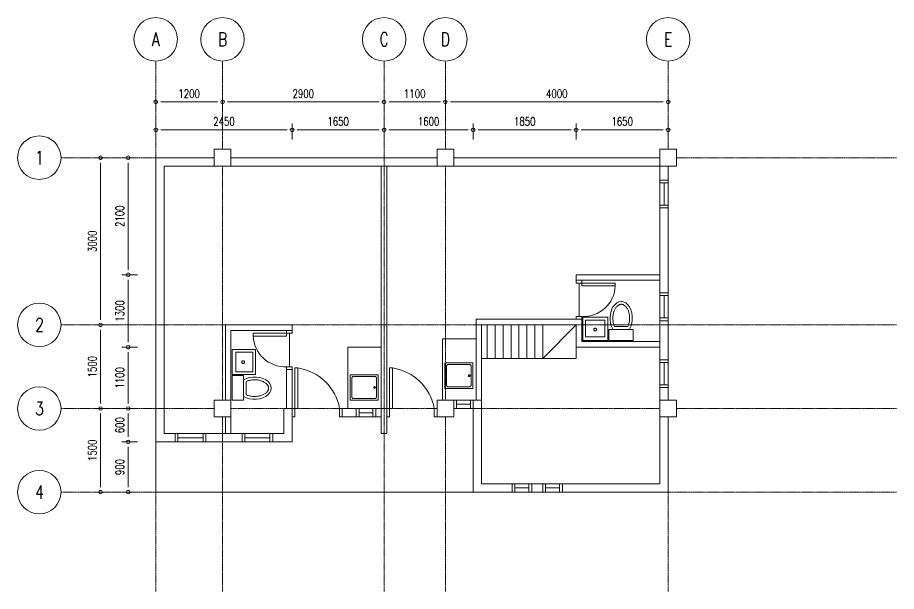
# Model space of a CAD drawing. Header units: millimetres. Extents: x 1634676 to 2610633, y -385676 to -37463.
# Drawn here: x 2037523 to 2053300, y -100086 to -89790 of the extents above; entities that cross this region are included whole.
import ezdxf
from ezdxf.enums import TextEntityAlignment as Align

# ---------------------------------------------------------------- set-up
doc = ezdxf.new("R2010")
doc.units = ezdxf.units.MM
doc.header["$MEASUREMENT"] = 0
doc.linetypes.add('PHANTOM', pattern=[2.5, 1.25, -0.25, 0.25, -0.25, 0.25, -0.25])
doc.layers.get('0').update_dxf_attribs({"lineweight": 15})
doc.layers.get('Defpoints').update_dxf_attribs({"color": 250})
for name, color, linetype, lineweight in [('.1', 1, 'Continuous', 9), ('.15', 7, 'Continuous', 15), ('.2', 2, 'Continuous', 20), ('ST-ANNOT_A', 74, 'Continuous', 20), ('ST-DIM_E', 250, 'Continuous', 13), ('ST-GRID_E', 250, 'PHANTOM', 15), ('ST-HATCH_E', 250, 'Continuous', 9)]:
    doc.layers.add(name, color=color, linetype=linetype, lineweight=lineweight)
doc.styles.add('ST_TEXT', font='romans.shx', dxfattribs={"width": 0.75})
doc.dimstyles.new('ST_D75', dxfattribs={"dimscale": 75, "dimtxt": 2, "dimasz": 1.2, "dimexe": 1.5, "dimexo": 1, "dimgap": 1, "dimtad": 1, "dimdec": 0, "dimzin": 1, "dimdsep": 46, "dimtxsty": 'ST_TEXT', "dimblk": 'OpenIndicator', "dimcen": 1, "dimclrd": 256, "dimclre": 256, "dimclrt": 7, "dimadec": 0, "dimazin": 0, "dimtfac": 1, "dimtdec": 0, "dimtix": 1, "dimtmove": 2, "dimatfit": 3, "dimldrblk": 'OPEN90', "dimfxl": 0.075, "dimlwd": -1, "dimlwe": -1, "dimarcsym": 0})

# ---------------------------------------------------------------- blocks, each defined once
blk = doc.blocks.new('OpenIndicator')
at = {"layer": 'ST-DIM_E'}
h = blk.add_hatch(color=255, dxfattribs=at)
h.paths.add_polyline_path([(0.35, 0), (0.36, 0, 0.414214), (0, 0.36), (0, 0.35, -0.414214)])
h.paths.add_polyline_path([(0, 0.35), (0, 0.36, 0.414214), (-0.36, 0), (-0.35, 0, -0.414214)])
h.paths.add_polyline_path([(0, -0.35), (0, -0.36, 0.414214), (0.36, 0), (0.35, 0, -0.414214)])
h.paths.add_polyline_path([(-0.35, 0), (-0.36, 0, 0.414214), (0, -0.36), (0, -0.35, -0.414214)])
at = {"layer": 'ST-DIM_E', "color": 255}
blk.add_line((0, 0.63), (0, -0.63), dxfattribs=at)
at = {"layer": 'ST-DIM_E', "color": 255, "const_width": 0.01}
blk.add_lwpolyline([(-0.63, 0), (0.63, 0)], dxfattribs=at)
at = {"layer": 'ST-DIM_E', "color": 255}
for radius in [0.365, 0.35]:
    blk.add_circle((0, 0), radius, dxfattribs=at)
blk = doc.blocks.new('*D1646')
at = {"layer": 'Defpoints', "color": 0, "linetype": 'Continuous', "ltscale": 3, "transparency": 16777216}
for p in [(2041565, -87131), (2040365, -87381), (2041565, -87381)]:
    blk.add_point(p, dxfattribs=at)
at = {"layer": 'ST-DIM_E', "ltscale": 3, "transparency": 16777216}
for p, q in [((2040365, -87306), (2040365, -87018)), ((2041565, -87306), (2041565, -87018)), ((2040455, -87131), (2041475, -87131))]:
    blk.add_line(p, q, dxfattribs=at)
at = {"layer": 'ST-DIM_E', "linetype": 'Continuous', "ltscale": 3, "transparency": 16777216, "xscale": 90, "yscale": 90, "zscale": 90, "rotation": 180}
blk.add_blockref('OpenIndicator', (2040365, -87131), dxfattribs=at)
at = {"layer": 'ST-DIM_E', "linetype": 'Continuous', "ltscale": 3, "transparency": 16777216, "xscale": 90, "yscale": 90, "zscale": 90}
blk.add_blockref('OpenIndicator', (2041565, -87131), dxfattribs=at)
at = {"layer": 'ST-DIM_E', "color": 7, "linetype": 'Continuous', "ltscale": 3, "transparency": 16777216, "insert": (2040965, -86981), "char_height": 150, "attachment_point": 5, "style": 'ST_TEXT'}
blk.add_mtext('1200', dxfattribs=at)
blk = doc.blocks.new('_Open90')
at = {"color": 0, "linetype": 'ByBlock', "lineweight": -2}
for p, q in [((0, 0), (-1, 0)), ((-0.5, 0.5), (0, 0)), ((0, 0), (-0.5, -0.5))]:
    blk.add_line(p, q, dxfattribs=at)
blk = doc.blocks.new('*D1647')
at = {"layer": 'Defpoints', "color": 0, "linetype": 'Continuous', "ltscale": 3, "transparency": 16777216}
for p in [(2044465, -87131), (2041565, -87381), (2044465, -87381)]:
    blk.add_point(p, dxfattribs=at)
at = {"layer": 'ST-DIM_E', "ltscale": 3, "transparency": 16777216}
for p, q in [((2041565, -87306), (2041565, -87018)), ((2044465, -87306), (2044465, -87018)), ((2041655, -87131), (2044375, -87131))]:
    blk.add_line(p, q, dxfattribs=at)
at = {"layer": 'ST-DIM_E', "linetype": 'Continuous', "ltscale": 3, "transparency": 16777216, "xscale": 90, "yscale": 90, "zscale": 90, "rotation": 180}
blk.add_blockref('OpenIndicator', (2041565, -87131), dxfattribs=at)
at = {"layer": 'ST-DIM_E', "linetype": 'Continuous', "ltscale": 3, "transparency": 16777216, "xscale": 90, "yscale": 90, "zscale": 90}
blk.add_blockref('OpenIndicator', (2044465, -87131), dxfattribs=at)
at = {"layer": 'ST-DIM_E', "color": 7, "linetype": 'Continuous', "ltscale": 3, "transparency": 16777216, "insert": (2043015, -86981), "char_height": 150, "attachment_point": 5, "style": 'ST_TEXT'}
blk.add_mtext('2900', dxfattribs=at)
blk = doc.blocks.new('*D1648')
at = {"layer": 'Defpoints', "color": 0, "linetype": 'Continuous', "ltscale": 3, "transparency": 16777216}
for p in [(2044465, -87631), (2042815, -87881), (2044465, -87881)]:
    blk.add_point(p, dxfattribs=at)
at = {"layer": 'ST-DIM_E', "ltscale": 3, "transparency": 16777216}
for p, q in [((2042815, -87806), (2042815, -87518)), ((2044465, -87806), (2044465, -87518)), ((2042905, -87631), (2044375, -87631))]:
    blk.add_line(p, q, dxfattribs=at)
at = {"layer": 'ST-DIM_E', "linetype": 'Continuous', "ltscale": 3, "transparency": 16777216, "xscale": 90, "yscale": 90, "zscale": 90, "rotation": 180}
blk.add_blockref('OpenIndicator', (2042815, -87631), dxfattribs=at)
at = {"layer": 'ST-DIM_E', "linetype": 'Continuous', "ltscale": 3, "transparency": 16777216, "xscale": 90, "yscale": 90, "zscale": 90}
blk.add_blockref('OpenIndicator', (2044465, -87631), dxfattribs=at)
at = {"layer": 'ST-DIM_E', "color": 7, "linetype": 'Continuous', "ltscale": 3, "transparency": 16777216, "insert": (2043640, -87481), "char_height": 150, "attachment_point": 5, "style": 'ST_TEXT'}
blk.add_mtext('1650', dxfattribs=at)
blk = doc.blocks.new('*D1649')
at = {"layer": 'Defpoints', "color": 0, "linetype": 'Continuous', "ltscale": 3, "transparency": 16777216}
for p in [(2045565, -87131), (2044465, -87381), (2045565, -87381)]:
    blk.add_point(p, dxfattribs=at)
at = {"layer": 'ST-DIM_E', "ltscale": 3, "transparency": 16777216}
for p, q in [((2044465, -87306), (2044465, -87018)), ((2045565, -87306), (2045565, -87018)), ((2044555, -87131), (2045475, -87131))]:
    blk.add_line(p, q, dxfattribs=at)
at = {"layer": 'ST-DIM_E', "linetype": 'Continuous', "ltscale": 3, "transparency": 16777216, "xscale": 90, "yscale": 90, "zscale": 90, "rotation": 180}
blk.add_blockref('OpenIndicator', (2044465, -87131), dxfattribs=at)
at = {"layer": 'ST-DIM_E', "linetype": 'Continuous', "ltscale": 3, "transparency": 16777216, "xscale": 90, "yscale": 90, "zscale": 90}
blk.add_blockref('OpenIndicator', (2045565, -87131), dxfattribs=at)
at = {"layer": 'ST-DIM_E', "color": 7, "linetype": 'Continuous', "ltscale": 3, "transparency": 16777216, "insert": (2045015, -86981), "char_height": 150, "attachment_point": 5, "style": 'ST_TEXT'}
blk.add_mtext('1100', dxfattribs=at)
blk = doc.blocks.new('*D1650')
at = {"layer": 'Defpoints', "color": 0, "linetype": 'Continuous', "ltscale": 3, "transparency": 16777216}
for p in [(2049565, -87131), (2045565, -87381), (2049565, -87381)]:
    blk.add_point(p, dxfattribs=at)
at = {"layer": 'ST-DIM_E', "ltscale": 3, "transparency": 16777216}
for p, q in [((2045565, -87306), (2045565, -87018)), ((2049565, -87306), (2049565, -87018)), ((2045655, -87131), (2049475, -87131))]:
    blk.add_line(p, q, dxfattribs=at)
at = {"layer": 'ST-DIM_E', "linetype": 'Continuous', "ltscale": 3, "transparency": 16777216, "xscale": 90, "yscale": 90, "zscale": 90, "rotation": 180}
blk.add_blockref('OpenIndicator', (2045565, -87131), dxfattribs=at)
at = {"layer": 'ST-DIM_E', "linetype": 'Continuous', "ltscale": 3, "transparency": 16777216, "xscale": 90, "yscale": 90, "zscale": 90}
blk.add_blockref('OpenIndicator', (2049565, -87131), dxfattribs=at)
at = {"layer": 'ST-DIM_E', "color": 7, "linetype": 'Continuous', "ltscale": 3, "transparency": 16777216, "insert": (2047565, -86981), "char_height": 150, "attachment_point": 5, "style": 'ST_TEXT'}
blk.add_mtext('4000', dxfattribs=at)
blk = doc.blocks.new('*D1651')
at = {"layer": 'Defpoints', "color": 0, "linetype": 'Continuous', "ltscale": 3, "transparency": 16777216}
for p in [(2046065, -87631), (2044465, -87881), (2046065, -87881)]:
    blk.add_point(p, dxfattribs=at)
at = {"layer": 'ST-DIM_E', "ltscale": 3, "transparency": 16777216}
for p, q in [((2044465, -87806), (2044465, -87518)), ((2046065, -87806), (2046065, -87518)), ((2044555, -87631), (2045975, -87631))]:
    blk.add_line(p, q, dxfattribs=at)
at = {"layer": 'ST-DIM_E', "linetype": 'Continuous', "ltscale": 3, "transparency": 16777216, "xscale": 90, "yscale": 90, "zscale": 90, "rotation": 180}
blk.add_blockref('OpenIndicator', (2044465, -87631), dxfattribs=at)
at = {"layer": 'ST-DIM_E', "linetype": 'Continuous', "ltscale": 3, "transparency": 16777216, "xscale": 90, "yscale": 90, "zscale": 90}
blk.add_blockref('OpenIndicator', (2046065, -87631), dxfattribs=at)
at = {"layer": 'ST-DIM_E', "color": 7, "linetype": 'Continuous', "ltscale": 3, "transparency": 16777216, "insert": (2045265, -87481), "char_height": 150, "attachment_point": 5, "style": 'ST_TEXT'}
blk.add_mtext('1600', dxfattribs=at)
blk = doc.blocks.new('*D1652')
at = {"layer": 'Defpoints', "color": 0, "linetype": 'Continuous', "ltscale": 3, "transparency": 16777216}
for p in [(2047915, -87631), (2046065, -87881), (2047915, -87881)]:
    blk.add_point(p, dxfattribs=at)
at = {"layer": 'ST-DIM_E', "ltscale": 3, "transparency": 16777216}
for p, q in [((2046065, -87806), (2046065, -87518)), ((2047915, -87806), (2047915, -87518)), ((2046155, -87631), (2047825, -87631))]:
    blk.add_line(p, q, dxfattribs=at)
at = {"layer": 'ST-DIM_E', "linetype": 'Continuous', "ltscale": 3, "transparency": 16777216, "xscale": 90, "yscale": 90, "zscale": 90, "rotation": 180}
blk.add_blockref('OpenIndicator', (2046065, -87631), dxfattribs=at)
at = {"layer": 'ST-DIM_E', "linetype": 'Continuous', "ltscale": 3, "transparency": 16777216, "xscale": 90, "yscale": 90, "zscale": 90}
blk.add_blockref('OpenIndicator', (2047915, -87631), dxfattribs=at)
at = {"layer": 'ST-DIM_E', "color": 7, "linetype": 'Continuous', "ltscale": 3, "transparency": 16777216, "insert": (2046990, -87481), "char_height": 150, "attachment_point": 5, "style": 'ST_TEXT'}
blk.add_mtext('1850', dxfattribs=at)
blk = doc.blocks.new('*D1653')
at = {"layer": 'Defpoints', "color": 0, "linetype": 'Continuous', "ltscale": 3, "transparency": 16777216}
for p in [(2049565, -87631), (2047915, -87881), (2049565, -87881)]:
    blk.add_point(p, dxfattribs=at)
at = {"layer": 'ST-DIM_E', "ltscale": 3, "transparency": 16777216}
for p, q in [((2047915, -87806), (2047915, -87518)), ((2049565, -87806), (2049565, -87518)), ((2048005, -87631), (2049475, -87631))]:
    blk.add_line(p, q, dxfattribs=at)
at = {"layer": 'ST-DIM_E', "linetype": 'Continuous', "ltscale": 3, "transparency": 16777216, "xscale": 90, "yscale": 90, "zscale": 90, "rotation": 180}
blk.add_blockref('OpenIndicator', (2047915, -87631), dxfattribs=at)
at = {"layer": 'ST-DIM_E', "linetype": 'Continuous', "ltscale": 3, "transparency": 16777216, "xscale": 90, "yscale": 90, "zscale": 90}
blk.add_blockref('OpenIndicator', (2049565, -87631), dxfattribs=at)
at = {"layer": 'ST-DIM_E', "color": 7, "linetype": 'Continuous', "ltscale": 3, "transparency": 16777216, "insert": (2048740, -87481), "char_height": 150, "attachment_point": 5, "style": 'ST_TEXT'}
blk.add_mtext('1650', dxfattribs=at)
blk = doc.blocks.new('*D1654')
at = {"layer": 'Defpoints', "color": 0, "linetype": 'Continuous', "ltscale": 3, "transparency": 16777216}
for p in [(2039615, -88131), (2039376, -91131), (2039615, -91131)]:
    blk.add_point(p, dxfattribs=at)
at = {"layer": 'ST-DIM_E', "ltscale": 3, "transparency": 16777216}
for p, q in [((2039540, -88131), (2039263, -88131)), ((2039376, -88221), (2039376, -91041)), ((2039540, -91131), (2039263, -91131))]:
    blk.add_line(p, q, dxfattribs=at)
at = {"layer": 'ST-DIM_E', "linetype": 'Continuous', "ltscale": 3, "transparency": 16777216, "xscale": 90, "yscale": 90, "zscale": 90}
for p, rotation in [((2039376, -88131), 90), ((2039376, -91131), 270)]:
    blk.add_blockref('OpenIndicator', p, dxfattribs=dict(at, rotation=rotation))
at = {"layer": 'ST-DIM_E', "color": 7, "linetype": 'Continuous', "ltscale": 3, "transparency": 16777216, "insert": (2039226, -89631), "char_height": 150, "attachment_point": 5, "rotation": 90, "style": 'ST_TEXT'}
blk.add_mtext('3000', dxfattribs=at)
blk = doc.blocks.new('*D1655')
at = {"layer": 'Defpoints', "color": 0, "linetype": 'Continuous', "ltscale": 3, "transparency": 16777216}
for p in [(2039615, -91131), (2039376, -92631), (2039615, -92631)]:
    blk.add_point(p, dxfattribs=at)
at = {"layer": 'ST-DIM_E', "ltscale": 3, "transparency": 16777216}
for p, q in [((2039540, -91131), (2039263, -91131)), ((2039376, -91221), (2039376, -92541)), ((2039540, -92631), (2039263, -92631))]:
    blk.add_line(p, q, dxfattribs=at)
at = {"layer": 'ST-DIM_E', "linetype": 'Continuous', "ltscale": 3, "transparency": 16777216, "xscale": 90, "yscale": 90, "zscale": 90}
for p, rotation in [((2039376, -91131), 90), ((2039376, -92631), 270)]:
    blk.add_blockref('OpenIndicator', p, dxfattribs=dict(at, rotation=rotation))
at = {"layer": 'ST-DIM_E', "color": 7, "linetype": 'Continuous', "ltscale": 3, "transparency": 16777216, "insert": (2039226, -91881), "char_height": 150, "attachment_point": 5, "rotation": 90, "style": 'ST_TEXT'}
blk.add_mtext('1500', dxfattribs=at)
blk = doc.blocks.new('*D1656')
at = {"layer": 'Defpoints', "color": 0, "linetype": 'Continuous', "ltscale": 3, "transparency": 16777216}
for p in [(2039615, -92631), (2039376, -94131), (2039615, -94131)]:
    blk.add_point(p, dxfattribs=at)
at = {"layer": 'ST-DIM_E', "ltscale": 3, "transparency": 16777216}
for p, q in [((2039540, -92631), (2039263, -92631)), ((2039376, -92721), (2039376, -94041)), ((2039540, -94131), (2039263, -94131))]:
    blk.add_line(p, q, dxfattribs=at)
at = {"layer": 'ST-DIM_E', "linetype": 'Continuous', "ltscale": 3, "transparency": 16777216, "xscale": 90, "yscale": 90, "zscale": 90}
for p, rotation in [((2039376, -92631), 90), ((2039376, -94131), 270)]:
    blk.add_blockref('OpenIndicator', p, dxfattribs=dict(at, rotation=rotation))
at = {"layer": 'ST-DIM_E', "color": 7, "linetype": 'Continuous', "ltscale": 3, "transparency": 16777216, "insert": (2039226, -93381), "char_height": 150, "attachment_point": 5, "rotation": 90, "style": 'ST_TEXT'}
blk.add_mtext('1500', dxfattribs=at)
blk = doc.blocks.new('*D1657')
at = {"layer": 'Defpoints', "color": 0, "linetype": 'Continuous', "ltscale": 3, "transparency": 16777216}
for p in [(2039871, -93231), (2040115, -93231), (2040115, -94131)]:
    blk.add_point(p, dxfattribs=at)
at = {"layer": 'ST-DIM_E', "ltscale": 3, "transparency": 16777216}
for p, q in [((2040040, -93231), (2039759, -93231)), ((2039871, -94041), (2039871, -93321)), ((2040040, -94131), (2039759, -94131))]:
    blk.add_line(p, q, dxfattribs=at)
at = {"layer": 'ST-DIM_E', "linetype": 'Continuous', "ltscale": 3, "transparency": 16777216, "xscale": 90, "yscale": 90, "zscale": 90}
for p, rotation in [((2039871, -93231), 90), ((2039871, -94131), 270)]:
    blk.add_blockref('OpenIndicator', p, dxfattribs=dict(at, rotation=rotation))
at = {"layer": 'ST-DIM_E', "color": 7, "linetype": 'Continuous', "ltscale": 3, "transparency": 16777216, "insert": (2039721, -93681), "char_height": 150, "attachment_point": 5, "rotation": 90, "style": 'ST_TEXT'}
blk.add_mtext('900', dxfattribs=at)
blk = doc.blocks.new('*D1658')
at = {"layer": 'Defpoints', "color": 0, "linetype": 'Continuous', "ltscale": 3, "transparency": 16777216}
for p in [(2039871, -92631), (2040115, -92631), (2040115, -93231)]:
    blk.add_point(p, dxfattribs=at)
at = {"layer": 'ST-DIM_E', "ltscale": 3, "transparency": 16777216}
for p, q in [((2040040, -92631), (2039759, -92631)), ((2039871, -93141), (2039871, -92721)), ((2040040, -93231), (2039759, -93231))]:
    blk.add_line(p, q, dxfattribs=at)
at = {"layer": 'ST-DIM_E', "linetype": 'Continuous', "ltscale": 3, "transparency": 16777216, "xscale": 90, "yscale": 90, "zscale": 90}
for p, rotation in [((2039871, -92631), 90), ((2039871, -93231), 270)]:
    blk.add_blockref('OpenIndicator', p, dxfattribs=dict(at, rotation=rotation))
at = {"layer": 'ST-DIM_E', "color": 7, "linetype": 'Continuous', "ltscale": 3, "transparency": 16777216, "insert": (2039721, -92931), "char_height": 150, "attachment_point": 5, "rotation": 90, "style": 'ST_TEXT'}
blk.add_mtext('600', dxfattribs=at)
blk = doc.blocks.new('*D1659')
at = {"layer": 'Defpoints', "color": 0, "linetype": 'Continuous', "ltscale": 3, "transparency": 16777216}
for p in [(2039871, -91531), (2040115, -91531), (2040115, -92631)]:
    blk.add_point(p, dxfattribs=at)
at = {"layer": 'ST-DIM_E', "ltscale": 3, "transparency": 16777216}
for p, q in [((2040040, -91531), (2039759, -91531)), ((2039871, -92541), (2039871, -91621)), ((2040040, -92631), (2039759, -92631))]:
    blk.add_line(p, q, dxfattribs=at)
at = {"layer": 'ST-DIM_E', "linetype": 'Continuous', "ltscale": 3, "transparency": 16777216, "xscale": 90, "yscale": 90, "zscale": 90}
for p, rotation in [((2039871, -91531), 90), ((2039871, -92631), 270)]:
    blk.add_blockref('OpenIndicator', p, dxfattribs=dict(at, rotation=rotation))
at = {"layer": 'ST-DIM_E', "color": 7, "linetype": 'Continuous', "ltscale": 3, "transparency": 16777216, "insert": (2039721, -92081), "char_height": 150, "attachment_point": 5, "rotation": 90, "style": 'ST_TEXT'}
blk.add_mtext('1100', dxfattribs=at)
blk = doc.blocks.new('*D1660')
at = {"layer": 'Defpoints', "color": 0, "linetype": 'Continuous', "ltscale": 3, "transparency": 16777216}
for p in [(2039871, -90231), (2040115, -90231), (2040115, -91531)]:
    blk.add_point(p, dxfattribs=at)
at = {"layer": 'ST-DIM_E', "ltscale": 3, "transparency": 16777216}
for p, q in [((2040040, -90231), (2039759, -90231)), ((2039871, -91441), (2039871, -90321)), ((2040040, -91531), (2039759, -91531))]:
    blk.add_line(p, q, dxfattribs=at)
at = {"layer": 'ST-DIM_E', "linetype": 'Continuous', "ltscale": 3, "transparency": 16777216, "xscale": 90, "yscale": 90, "zscale": 90}
for p, rotation in [((2039871, -90231), 90), ((2039871, -91531), 270)]:
    blk.add_blockref('OpenIndicator', p, dxfattribs=dict(at, rotation=rotation))
at = {"layer": 'ST-DIM_E', "color": 7, "linetype": 'Continuous', "ltscale": 3, "transparency": 16777216, "insert": (2039721, -90881), "char_height": 150, "attachment_point": 5, "rotation": 90, "style": 'ST_TEXT'}
blk.add_mtext('1300', dxfattribs=at)
blk = doc.blocks.new('*D1661')
at = {"layer": 'Defpoints', "color": 0, "linetype": 'Continuous', "ltscale": 3, "transparency": 16777216}
for p in [(2039871, -88131), (2040115, -88131), (2040115, -90231)]:
    blk.add_point(p, dxfattribs=at)
at = {"layer": 'ST-DIM_E', "ltscale": 3, "transparency": 16777216}
for p, q in [((2040040, -88131), (2039759, -88131)), ((2039871, -90141), (2039871, -88221)), ((2040040, -90231), (2039759, -90231))]:
    blk.add_line(p, q, dxfattribs=at)
at = {"layer": 'ST-DIM_E', "linetype": 'Continuous', "ltscale": 3, "transparency": 16777216, "xscale": 90, "yscale": 90, "zscale": 90}
for p, rotation in [((2039871, -88131), 90), ((2039871, -90231), 270)]:
    blk.add_blockref('OpenIndicator', p, dxfattribs=dict(at, rotation=rotation))
at = {"layer": 'ST-DIM_E', "color": 7, "linetype": 'Continuous', "ltscale": 3, "transparency": 16777216, "insert": (2039721, -89181), "char_height": 150, "attachment_point": 5, "rotation": 90, "style": 'ST_TEXT'}
blk.add_mtext('2100', dxfattribs=at)
blk = doc.blocks.new('*D1662')
at = {"layer": 'Defpoints', "color": 0, "linetype": 'Continuous', "ltscale": 3, "transparency": 16777216}
for p in [(2042815, -87631), (2040365, -87881), (2042815, -87881)]:
    blk.add_point(p, dxfattribs=at)
at = {"layer": 'ST-DIM_E', "ltscale": 3, "transparency": 16777216}
for p, q in [((2040365, -87806), (2040365, -87518)), ((2042815, -87806), (2042815, -87518)), ((2040455, -87631), (2042725, -87631))]:
    blk.add_line(p, q, dxfattribs=at)
at = {"layer": 'ST-DIM_E', "linetype": 'Continuous', "ltscale": 3, "transparency": 16777216, "xscale": 90, "yscale": 90, "zscale": 90, "rotation": 180}
blk.add_blockref('OpenIndicator', (2040365, -87631), dxfattribs=at)
at = {"layer": 'ST-DIM_E', "linetype": 'Continuous', "ltscale": 3, "transparency": 16777216, "xscale": 90, "yscale": 90, "zscale": 90}
blk.add_blockref('OpenIndicator', (2042815, -87631), dxfattribs=at)
at = {"layer": 'ST-DIM_E', "color": 7, "linetype": 'Continuous', "ltscale": 3, "transparency": 16777216, "insert": (2041590, -87481), "char_height": 150, "attachment_point": 5, "style": 'ST_TEXT'}
blk.add_mtext('2450', dxfattribs=at)
blk = doc.blocks.new('*U1663')
at = {"layer": 'ST-ANNOT_A', "color": 70, "linetype": 'Continuous', "ltscale": 10}
blk.add_circle((0, 1300), 1300, dxfattribs=at)
at = {"layer": 'ST-GRID_E', "ltscale": 5}
blk.add_line((0, 0), (0, -31720.822832), dxfattribs=at)
at = {"layer": 'ST-ANNOT_A', "color": 7, "style": 'ST_TEXT', "width": 0.75}
blk.add_attdef('A', text='', height=800, dxfattribs=at).set_placement((0, 1300), align=Align.MIDDLE_CENTER)
blk = doc.blocks.new('*U1631')
at = {"layer": 'ST-ANNOT_A', "color": 70, "linetype": 'Continuous', "ltscale": 10}
blk.add_circle((-4087, 0), 1300, dxfattribs=at)
at = {"layer": 'ST-GRID_E', "ltscale": 5}
blk.add_line((47203, 0), (-2787, 0), dxfattribs=at)
at = {"layer": 'ST-ANNOT_A', "color": 7, "style": 'ST_TEXT', "width": 0.75}
blk.add_attdef('A', text='', height=800, dxfattribs=at).set_placement((-4074, 0), align=Align.MIDDLE_CENTER)
blk = doc.blocks.new('5675675757')
for points in [[(2045777, -47336), (2045777, -47036), (2045477, -47036), (2045477, -47336)], [(2049777, -47336), (2049777, -47036), (2049477, -47036), (2049477, -47336)], [(2053777, -47336), (2053777, -47036), (2053477, -47036), (2053477, -47336)], [(2045777, -51836), (2045777, -51536), (2045477, -51536), (2045477, -51836)], [(2049777, -51836), (2049777, -51536), (2049477, -51536), (2049477, -51836)], [(2053777, -51836), (2053777, -51536), (2053477, -51536), (2053477, -51836)]]:
    blk.add_wipeout(points).dxf.layer = 'ST-HATCH_E'
at = {"layer": '.15', "color": 6}
for points in [[(2045477, -47336), (2045477, -47036), (2045777, -47036), (2045777, -47336)], [(2049477, -47336), (2049477, -47036), (2049777, -47036), (2049777, -47336)], [(2053477, -47336), (2053477, -47036), (2053777, -47036), (2053777, -47336)], [(2045477, -51836), (2045477, -51536), (2045777, -51536), (2045777, -51836)], [(2049477, -51836), (2049477, -51536), (2049777, -51536), (2049777, -51836)], [(2053477, -51836), (2053477, -51536), (2053777, -51536), (2053777, -51836)]]:
    blk.add_lwpolyline(points, close=True, dxfattribs=at)
blk = doc.blocks.new('WERWERWERWERRR')
at = {"layer": '.1'}
for p, q in [((2049565, -88131), (2040365, -88131)), ((2040365, -88131), (2040365, -94131)), ((2049565, -94131), (2049565, -88131)), ((2049415, -88281), (2040515, -88281)), ((2040515, -88281), (2040515, -93081)), ((2040515, -88281), (2042515, -88281)), ((2044415, -93081), (2044415, -88281)), ((2044415, -88281), (2044515, -88281)), ((2044515, -88281), (2044515, -93081)), ((2049415, -93981), (2049415, -88281)), ((2049415, -88281), (2049415, -90281)), ((2047915, -90231), (2049415, -90231)), ((2047915, -90231), (2047915, -90331)), ((2049415, -90231), (2049415, -90431)), ((2047915, -90331), (2049415, -90331)), ((2047915, -90331), (2048015, -90331)), ((2047915, -90381), (2047915, -90331)), ((2047915, -90331), (2047915, -90331)), ((2048015, -90381), (2047915, -90381)), ((2047965, -90381), (2047965, -90981)), ((2048015, -90331), (2048015, -90381)), ((2048015, -90381), (2048615, -90381)), ((2048015, -90431), (2048015, -90381)), ((2048615, -90381), (2048615, -90431)), ((2048615, -90431), (2048015, -90431)), ((2048681, -90717), (2048641, -90736)), ((2048722, -90711), (2048681, -90717)), ((2048764, -90717), (2048722, -90711)), ((2048803, -90736), (2048764, -90717)), ((2048550, -90859), (2048533, -90916)), ((2048574, -90809), (2048550, -90859)), ((2048605, -90768), (2048574, -90809)), ((2048600, -90867), (2048595, -90881)), ((2048606, -90854), (2048600, -90867)), ((2048641, -90736), (2048605, -90768)), ((2048613, -90842), (2048606, -90854)), ((2048620, -90830), (2048613, -90842)), ((2048627, -90820), (2048620, -90830)), ((2048635, -90810), (2048627, -90820)), ((2048642, -90801), (2048635, -90810)), ((2048650, -90793), (2048642, -90801)), ((2048658, -90786), (2048650, -90793)), ((2048667, -90780), (2048658, -90786)), ((2048675, -90775), (2048667, -90780)), ((2048683, -90770), (2048675, -90775)), ((2048691, -90767), (2048683, -90770)), ((2048699, -90764), (2048691, -90767)), ((2048707, -90762), (2048699, -90764)), ((2048715, -90761), (2048707, -90762)), ((2048722, -90761), (2048715, -90761)), ((2048730, -90761), (2048722, -90761)), ((2048738, -90762), (2048730, -90761)), ((2048746, -90764), (2048738, -90762)), ((2048754, -90767), (2048746, -90764)), ((2048762, -90770), (2048754, -90767)), ((2048770, -90775), (2048762, -90770)), ((2048778, -90780), (2048770, -90775)), ((2048786, -90786), (2048778, -90780)), ((2048794, -90793), (2048786, -90786)), ((2048802, -90801), (2048794, -90793)), ((2048810, -90810), (2048802, -90801)), ((2048839, -90768), (2048803, -90736)), ((2048818, -90820), (2048810, -90810)), ((2048825, -90830), (2048818, -90820)), ((2048832, -90842), (2048825, -90830)), ((2048838, -90854), (2048832, -90842)), ((2048844, -90867), (2048838, -90854)), ((2048870, -90809), (2048839, -90768)), ((2048850, -90881), (2048844, -90867)), ((2048895, -90859), (2048870, -90809)), ((2048912, -90916), (2048895, -90859)), ((2047915, -91031), (2046115, -91031)), ((2046115, -91031), (2046115, -92481)), ((2047915, -90981), (2047915, -91031)), ((2047915, -90981), (2048015, -90981)), ((2047915, -91031), (2048015, -91031)), ((2047915, -91031), (2048015, -91031)), ((2048015, -91031), (2048015, -90981)), ((2048015, -91431), (2048015, -91031)), ((2048030, -90995), (2048030, -91411)), ((2048480, -90995), (2048030, -90995)), ((2048480, -91411), (2048480, -90995)), ((2048524, -90977), (2048523, -91040)), ((2048533, -90916), (2048524, -90977)), ((2048573, -90990), (2048572, -91007)), ((2048572, -91007), (2048573, -91023)), ((2048574, -90974), (2048573, -90990)), ((2048573, -91023), (2048573, -91040)), ((2048576, -90957), (2048574, -90974)), ((2048578, -90941), (2048576, -90957)), ((2048582, -90926), (2048578, -90941)), ((2048586, -90910), (2048582, -90926)), ((2048590, -90895), (2048586, -90910)), ((2048595, -90881), (2048590, -90895)), ((2048855, -90895), (2048850, -90881)), ((2048859, -90910), (2048855, -90895)), ((2048863, -90926), (2048859, -90910)), ((2048866, -90941), (2048863, -90926)), ((2048869, -90957), (2048866, -90941)), ((2048871, -90974), (2048869, -90957)), ((2048872, -90990), (2048871, -90974)), ((2048871, -91040), (2048872, -91023)), ((2048872, -91007), (2048872, -90990)), ((2048872, -91023), (2048872, -91007)), ((2048921, -90977), (2048912, -90916)), ((2048921, -91040), (2048921, -90977)), ((2041615, -91131), (2041615, -92481)), ((2041615, -91131), (2042815, -91131)), ((2042815, -91131), (2042815, -91131)), ((2042815, -91131), (2042815, -91231)), ((2046215, -91131), (2047915, -91131)), ((2047915, -91131), (2046215, -91131)), ((2046215, -91131), (2046215, -91131)), ((2046215, -91131), (2046215, -92481)), ((2046315, -91731), (2046315, -91131)), ((2046458, -91731), (2046458, -91131)), ((2046601, -91731), (2046601, -91131)), ((2046744, -91731), (2046744, -91131)), ((2046886, -91731), (2046886, -91131)), ((2047029, -91731), (2047029, -91131)), ((2047172, -91731), (2047172, -91131)), ((2047315, -91731), (2047915, -91131)), ((2047915, -91131), (2047915, -91131)), ((2047915, -91531), (2047915, -91131)), ((2048080, -91045), (2048080, -91345)), ((2048430, -91045), (2048080, -91045)), ((2048249, -91191), (2048243, -91193)), ((2048255, -91190), (2048249, -91191)), ((2048262, -91191), (2048255, -91190)), ((2048268, -91193), (2048262, -91191)), ((2048430, -91345), (2048430, -91045)), ((2048523, -91040), (2048532, -91101)), ((2048532, -91101), (2048548, -91158)), ((2048548, -91158), (2048572, -91209)), ((2048573, -91040), (2048575, -91056)), ((2048575, -91056), (2048577, -91072)), ((2048577, -91072), (2048580, -91088)), ((2048580, -91088), (2048584, -91104)), ((2048584, -91104), (2048588, -91119)), ((2048588, -91119), (2048592, -91133)), ((2048592, -91133), (2048598, -91147)), ((2048598, -91147), (2048603, -91161)), ((2048841, -91161), (2048603, -91161)), ((2048841, -91161), (2048847, -91147)), ((2048847, -91147), (2048852, -91133)), ((2048852, -91133), (2048857, -91119)), ((2048857, -91119), (2048861, -91104)), ((2048861, -91104), (2048865, -91088)), ((2048865, -91088), (2048868, -91072)), ((2048868, -91072), (2048870, -91056)), ((2048870, -91056), (2048871, -91040)), ((2048872, -91209), (2048897, -91158)), ((2048897, -91158), (2048913, -91101)), ((2048913, -91101), (2048921, -91040)), ((2041715, -91231), (2041715, -92481)), ((2041715, -91231), (2042715, -91231)), ((2042715, -91281), (2042115, -91281)), ((2042115, -91281), (2042115, -91331)), ((2042115, -91331), (2042715, -91331)), ((2042815, -91231), (2042715, -91231)), ((2042715, -91231), (2042715, -91281)), ((2042715, -91281), (2042815, -91281)), ((2042715, -91331), (2042715, -91281)), ((2042765, -91281), (2042765, -91881)), ((2042815, -91281), (2042815, -91231)), ((2048080, -91345), (2048430, -91345)), ((2048231, -91208), (2048230, -91215)), ((2048230, -91215), (2048231, -91221)), ((2048233, -91202), (2048231, -91208)), ((2048231, -91221), (2048233, -91227)), ((2048237, -91197), (2048233, -91202)), ((2048233, -91227), (2048237, -91233)), ((2048243, -91193), (2048237, -91197)), ((2048237, -91233), (2048243, -91237)), ((2048243, -91237), (2048249, -91239)), ((2048249, -91239), (2048255, -91240)), ((2048255, -91240), (2048262, -91239)), ((2048262, -91239), (2048268, -91237)), ((2048273, -91197), (2048268, -91193)), ((2048268, -91237), (2048273, -91233)), ((2048277, -91202), (2048273, -91197)), ((2048273, -91233), (2048277, -91227)), ((2048279, -91208), (2048277, -91202)), ((2048277, -91227), (2048279, -91221)), ((2048280, -91215), (2048279, -91208)), ((2048279, -91221), (2048280, -91215)), ((2048498, -91211), (2048938, -91211)), ((2048498, -91411), (2048498, -91211)), ((2048938, -91211), (2048938, -91411)), ((2045515, -91381), (2046115, -91381)), ((2045515, -92481), (2045515, -91381)), ((2046115, -91381), (2046115, -92481)), ((2048015, -91431), (2049415, -91431)), ((2048030, -91411), (2048480, -91411)), ((2048938, -91411), (2048498, -91411)), ((2042156, -91573), (2041740, -91573)), ((2041740, -91573), (2041740, -92023)), ((2042106, -91623), (2041806, -91623)), ((2041806, -91623), (2041806, -91973)), ((2042106, -91973), (2042106, -91623)), ((2042156, -92023), (2042156, -91573)), ((2044415, -91531), (2043815, -91531)), ((2043815, -91531), (2043815, -92631)), ((2044415, -92631), (2044415, -91531)), ((2049415, -91531), (2047915, -91531)), ((2041912, -91791), (2041911, -91798)), ((2041911, -91798), (2041912, -91804)), ((2041914, -91785), (2041912, -91791)), ((2041912, -91804), (2041914, -91810)), ((2041918, -91780), (2041914, -91785)), ((2041914, -91810), (2041918, -91816)), ((2041923, -91776), (2041918, -91780)), ((2041918, -91816), (2041923, -91820)), ((2041929, -91774), (2041923, -91776)), ((2041923, -91820), (2041929, -91822)), ((2041936, -91773), (2041929, -91774)), ((2041929, -91822), (2041936, -91823)), ((2041942, -91774), (2041936, -91773)), ((2041936, -91823), (2041942, -91822)), ((2041948, -91776), (2041942, -91774)), ((2041942, -91822), (2041948, -91820)), ((2041954, -91780), (2041948, -91776)), ((2041948, -91820), (2041954, -91816)), ((2041957, -91785), (2041954, -91780)), ((2041954, -91816), (2041957, -91810)), ((2041960, -91791), (2041957, -91785)), ((2041957, -91810), (2041960, -91804)), ((2041961, -91798), (2041960, -91791)), ((2041960, -91804), (2041961, -91798)), ((2045557, -91811), (2045557, -92271)), ((2046057, -91811), (2045557, -91811)), ((2046057, -92271), (2046057, -91811)), ((2041806, -91973), (2042106, -91973)), ((2042715, -91931), (2042715, -91881)), ((2042815, -91881), (2042715, -91881)), ((2042715, -92631), (2042715, -91881)), ((2042815, -91931), (2042715, -91931)), ((2042815, -91881), (2042815, -91931)), ((2042815, -93231), (2042815, -91881)), ((2045588, -91863), (2045587, -91867)), ((2045587, -91867), (2045587, -91871)), ((2045587, -91871), (2045587, -92211)), ((2045589, -91859), (2045588, -91863)), ((2045591, -91856), (2045589, -91859)), ((2045593, -91852), (2045591, -91856)), ((2045596, -91850), (2045593, -91852)), ((2045599, -91847), (2045596, -91850)), ((2045602, -91845), (2045599, -91847)), ((2045605, -91843), (2045602, -91845)), ((2045609, -91842), (2045605, -91843)), ((2045613, -91841), (2045609, -91842)), ((2045617, -91841), (2045613, -91841)), ((2045997, -91841), (2045617, -91841)), ((2046001, -91841), (2045997, -91841)), ((2046005, -91842), (2046001, -91841)), ((2046008, -91843), (2046005, -91842)), ((2046012, -91845), (2046008, -91843)), ((2046015, -91847), (2046012, -91845)), ((2046018, -91850), (2046015, -91847)), ((2046021, -91852), (2046018, -91850)), ((2046023, -91856), (2046021, -91852)), ((2046025, -91859), (2046023, -91856)), ((2046026, -91863), (2046025, -91859)), ((2046027, -91867), (2046026, -91863)), ((2046027, -91871), (2046027, -91867)), ((2046027, -92211), (2046027, -91871)), ((2041740, -92023), (2042156, -92023)), ((2041740, -92481), (2041740, -92041)), ((2041740, -92041), (2041940, -92041)), ((2041940, -92041), (2041940, -92481)), ((2041993, -92091), (2041942, -92115)), ((2042050, -92074), (2041993, -92091)), ((2042017, -92135), (2042003, -92140)), ((2042032, -92130), (2042017, -92135)), ((2042047, -92126), (2042032, -92130)), ((2042063, -92123), (2042047, -92126)), ((2042111, -92066), (2042050, -92074)), ((2042078, -92120), (2042063, -92123)), ((2042095, -92118), (2042078, -92120)), ((2042111, -92116), (2042095, -92118)), ((2042173, -92066), (2042111, -92066)), ((2042128, -92115), (2042111, -92116)), ((2042144, -92115), (2042128, -92115)), ((2042161, -92116), (2042144, -92115)), ((2042177, -92117), (2042161, -92116)), ((2042234, -92075), (2042173, -92066)), ((2042193, -92119), (2042177, -92117)), ((2042210, -92121), (2042193, -92119)), ((2042225, -92124), (2042210, -92121)), ((2042241, -92128), (2042225, -92124)), ((2042291, -92092), (2042234, -92075)), ((2042255, -92133), (2042241, -92128)), ((2042270, -92138), (2042255, -92133)), ((2042283, -92143), (2042270, -92138)), ((2042342, -92117), (2042291, -92092)), ((2042383, -92148), (2042342, -92117)), ((2043857, -92484), (2043857, -92024)), ((2043857, -92024), (2044357, -92024)), ((2043887, -92080), (2043888, -92076)), ((2043887, -92084), (2043887, -92080)), ((2043887, -92424), (2043887, -92084)), ((2043888, -92076), (2043889, -92072)), ((2043889, -92072), (2043891, -92069)), ((2043891, -92069), (2043893, -92065)), ((2043893, -92065), (2043896, -92062)), ((2043896, -92062), (2043899, -92060)), ((2043899, -92060), (2043902, -92058)), ((2043902, -92058), (2043905, -92056)), ((2043905, -92056), (2043909, -92055)), ((2043909, -92055), (2043913, -92054)), ((2043913, -92054), (2043917, -92054)), ((2043917, -92054), (2044297, -92054)), ((2044297, -92054), (2044301, -92054)), ((2044301, -92054), (2044305, -92055)), ((2044305, -92055), (2044308, -92056)), ((2044308, -92056), (2044312, -92058)), ((2044312, -92058), (2044315, -92060)), ((2044315, -92060), (2044318, -92062)), ((2044318, -92062), (2044321, -92065)), ((2044321, -92065), (2044323, -92069)), ((2044323, -92069), (2044325, -92072)), ((2044325, -92072), (2044326, -92076)), ((2044326, -92076), (2044327, -92080)), ((2044327, -92080), (2044327, -92084)), ((2044327, -92084), (2044327, -92424)), ((2044357, -92024), (2044357, -92484)), ((2045979, -92037), (2045978, -92041)), ((2045978, -92041), (2045979, -92045)), ((2045980, -92033), (2045979, -92037)), ((2045979, -92045), (2045980, -92048)), ((2045983, -92030), (2045980, -92033)), ((2045980, -92048), (2045983, -92051)), ((2045986, -92028), (2045983, -92030)), ((2045983, -92051), (2045986, -92054)), ((2045989, -92026), (2045986, -92028)), ((2045986, -92054), (2045989, -92055)), ((2045993, -92026), (2045989, -92026)), ((2045989, -92055), (2045993, -92056)), ((2045997, -92026), (2045993, -92026)), ((2045993, -92056), (2045997, -92055)), ((2046001, -92028), (2045997, -92026)), ((2045997, -92055), (2046001, -92054)), ((2046004, -92030), (2046001, -92028)), ((2046001, -92054), (2046004, -92051)), ((2046006, -92033), (2046004, -92030)), ((2046004, -92051), (2046006, -92048)), ((2046008, -92037), (2046006, -92033)), ((2046006, -92048), (2046008, -92045)), ((2046008, -92041), (2046008, -92037)), ((2046008, -92045), (2046008, -92041)), ((2042003, -92140), (2041990, -92146)), ((2041990, -92384), (2041990, -92146)), ((2042296, -92149), (2042283, -92143)), ((2042309, -92156), (2042296, -92149)), ((2042320, -92163), (2042309, -92156)), ((2042331, -92170), (2042320, -92163)), ((2042341, -92177), (2042331, -92170)), ((2042350, -92185), (2042341, -92177)), ((2042358, -92193), (2042350, -92185)), ((2042365, -92201), (2042358, -92193)), ((2042371, -92209), (2042365, -92201)), ((2042376, -92218), (2042371, -92209)), ((2042381, -92226), (2042376, -92218)), ((2042384, -92234), (2042381, -92226)), ((2042381, -92305), (2042384, -92297)), ((2042414, -92184), (2042383, -92148)), ((2042387, -92242), (2042384, -92234)), ((2042384, -92297), (2042387, -92289)), ((2042389, -92250), (2042387, -92242)), ((2042387, -92289), (2042389, -92281)), ((2042390, -92257), (2042389, -92250)), ((2042389, -92281), (2042390, -92273)), ((2042390, -92265), (2042390, -92257)), ((2042390, -92273), (2042390, -92265)), ((2042433, -92224), (2042414, -92184)), ((2042440, -92265), (2042433, -92224)), ((2042433, -92306), (2042440, -92265)), ((2044278, -92254), (2044279, -92250)), ((2044279, -92257), (2044278, -92254)), ((2044279, -92250), (2044280, -92246)), ((2044280, -92261), (2044279, -92257)), ((2044280, -92246), (2044283, -92243)), ((2044283, -92264), (2044280, -92261)), ((2044283, -92243), (2044286, -92241)), ((2044286, -92267), (2044283, -92264)), ((2044286, -92241), (2044289, -92239)), ((2044289, -92268), (2044286, -92267)), ((2044289, -92239), (2044293, -92239)), ((2044293, -92269), (2044289, -92268)), ((2044293, -92239), (2044297, -92239)), ((2044297, -92268), (2044293, -92269)), ((2044297, -92239), (2044301, -92241)), ((2044301, -92267), (2044297, -92268)), ((2044301, -92241), (2044304, -92243)), ((2044304, -92264), (2044301, -92267)), ((2044304, -92243), (2044306, -92246)), ((2044306, -92261), (2044304, -92264)), ((2044306, -92246), (2044308, -92250)), ((2044308, -92257), (2044306, -92261)), ((2044308, -92250), (2044308, -92254)), ((2044308, -92254), (2044308, -92257)), ((2045557, -92270), (2046057, -92270)), ((2045587, -92211), (2045587, -92215)), ((2045587, -92215), (2045588, -92219)), ((2045588, -92219), (2045589, -92222)), ((2045589, -92222), (2045591, -92226)), ((2045591, -92226), (2045593, -92229)), ((2045593, -92229), (2045596, -92232)), ((2045596, -92232), (2045599, -92235)), ((2045599, -92235), (2045602, -92237)), ((2045602, -92237), (2045605, -92238)), ((2045605, -92238), (2045609, -92240)), ((2045609, -92240), (2045613, -92240)), ((2045613, -92240), (2045617, -92241)), ((2045617, -92241), (2045997, -92241)), ((2045997, -92241), (2046001, -92240)), ((2046001, -92240), (2046005, -92240)), ((2046005, -92240), (2046008, -92238)), ((2046008, -92238), (2046012, -92237)), ((2046012, -92237), (2046015, -92235)), ((2046015, -92235), (2046018, -92232)), ((2046018, -92232), (2046021, -92229)), ((2046021, -92229), (2046023, -92226)), ((2046023, -92226), (2046025, -92222)), ((2046025, -92222), (2046026, -92219)), ((2046026, -92219), (2046027, -92215)), ((2046027, -92215), (2046027, -92211)), ((2041942, -92415), (2041993, -92439)), ((2041990, -92384), (2042003, -92390)), ((2041993, -92439), (2042050, -92456)), ((2042003, -92390), (2042017, -92395)), ((2042017, -92395), (2042032, -92400)), ((2042032, -92400), (2042047, -92404)), ((2042047, -92404), (2042063, -92407)), ((2042063, -92407), (2042078, -92410)), ((2042078, -92410), (2042095, -92413)), ((2042095, -92413), (2042111, -92414)), ((2042111, -92414), (2042128, -92415)), ((2042128, -92415), (2042144, -92415)), ((2042144, -92415), (2042161, -92415)), ((2042161, -92415), (2042177, -92413)), ((2042177, -92413), (2042193, -92411)), ((2042193, -92411), (2042210, -92409)), ((2042210, -92409), (2042225, -92406)), ((2042225, -92406), (2042241, -92402)), ((2042234, -92455), (2042291, -92438)), ((2042241, -92402), (2042255, -92398)), ((2042255, -92398), (2042270, -92393)), ((2042270, -92393), (2042283, -92387)), ((2042283, -92387), (2042296, -92381)), ((2042291, -92438), (2042342, -92413)), ((2042296, -92381), (2042309, -92374)), ((2042309, -92374), (2042320, -92368)), ((2042320, -92368), (2042331, -92360)), ((2042331, -92360), (2042341, -92353)), ((2042341, -92353), (2042350, -92345)), ((2042342, -92413), (2042383, -92382)), ((2042350, -92345), (2042358, -92337)), ((2042358, -92337), (2042365, -92329)), ((2042365, -92329), (2042371, -92321)), ((2042371, -92321), (2042376, -92313)), ((2042376, -92313), (2042381, -92305)), ((2042383, -92382), (2042414, -92346)), ((2042414, -92346), (2042433, -92306)), ((2043887, -92428), (2043887, -92424)), ((2043888, -92431), (2043887, -92428)), ((2043889, -92435), (2043888, -92431)), ((2043891, -92439), (2043889, -92435)), ((2043893, -92442), (2043891, -92439)), ((2043896, -92445), (2043893, -92442)), ((2043899, -92447), (2043896, -92445)), ((2043902, -92450), (2043899, -92447)), ((2043905, -92451), (2043902, -92450)), ((2043909, -92453), (2043905, -92451)), ((2043913, -92453), (2043909, -92453)), ((2043917, -92454), (2043913, -92453)), ((2044297, -92454), (2043917, -92454)), ((2044301, -92453), (2044297, -92454)), ((2044305, -92453), (2044301, -92453)), ((2044308, -92451), (2044305, -92453)), ((2044312, -92450), (2044308, -92451)), ((2044315, -92447), (2044312, -92450)), ((2044318, -92445), (2044315, -92447)), ((2044321, -92442), (2044318, -92445)), ((2044323, -92439), (2044321, -92442)), ((2044325, -92435), (2044323, -92439)), ((2044326, -92431), (2044325, -92435)), ((2044327, -92428), (2044326, -92431)), ((2044327, -92424), (2044327, -92428)), ((2041940, -92481), (2041740, -92481)), ((2042050, -92456), (2042111, -92464)), ((2042111, -92464), (2042173, -92464)), ((2042173, -92464), (2042234, -92455)), ((2044357, -92484), (2043857, -92484)), ((2046115, -92481), (2045515, -92481)), ((2045765, -92481), (2045715, -92481)), ((2045715, -92481), (2045715, -92631)), ((2046215, -92481), (2045715, -92481)), ((2045765, -92631), (2045765, -92481)), ((2045765, -92481), (2046015, -92481)), ((2045765, -92556), (2046015, -92556)), ((2046065, -92481), (2046015, -92481)), ((2046015, -92481), (2046015, -92631)), ((2046065, -92631), (2046065, -92481)), ((2046215, -92481), (2046215, -93981)), ((2042815, -92631), (2042665, -92631)), ((2042665, -92631), (2042665, -93081)), ((2043715, -92781), (2043715, -92631)), ((2044415, -92631), (2043715, -92631)), ((2043815, -92631), (2044415, -92631)), ((2044015, -92631), (2043965, -92631)), ((2043965, -92631), (2043965, -92781)), ((2044015, -92781), (2044015, -92631)), ((2044015, -92631), (2044265, -92631)), ((2044015, -92706), (2044265, -92706)), ((2044315, -92631), (2044265, -92631)), ((2044265, -92631), (2044265, -92781)), ((2044315, -92781), (2044315, -92631)), ((2046065, -92631), (2045715, -92631)), ((2045715, -92631), (2045765, -92631)), ((2045765, -92631), (2046015, -92631)), ((2046015, -92631), (2046065, -92631)), ((2046065, -93981), (2046065, -92631)), ((2041615, -93081), (2041615, -92781)), ((2041715, -93081), (2041715, -92781)), ((2044415, -92781), (2043715, -92781)), ((2043965, -92781), (2044015, -92781)), ((2044015, -92781), (2044265, -92781)), ((2044265, -92781), (2044315, -92781)), ((2040515, -93081), (2042665, -93081)), ((2040765, -93081), (2040715, -93081)), ((2040715, -93081), (2040715, -93231)), ((2040765, -93231), (2040765, -93081)), ((2040765, -93081), (2041215, -93081)), ((2041265, -93081), (2041215, -93081)), ((2041215, -93081), (2041215, -93231)), ((2041265, -93231), (2041265, -93081)), ((2041965, -93081), (2041915, -93081)), ((2041915, -93081), (2041915, -93231)), ((2041965, -93231), (2041965, -93081)), ((2041965, -93081), (2042415, -93081)), ((2042465, -93081), (2042415, -93081)), ((2042415, -93081), (2042415, -93231)), ((2042465, -93231), (2042465, -93081)), ((2044515, -93081), (2044415, -93081)), ((2040365, -94131), (2040365, -93231)), ((2040365, -93231), (2042815, -93231)), ((2040715, -93231), (2040765, -93231)), ((2040765, -93156), (2041215, -93156)), ((2040765, -93231), (2041215, -93231)), ((2041215, -93231), (2041265, -93231)), ((2041915, -93231), (2041965, -93231)), ((2041965, -93156), (2042415, -93156)), ((2041965, -93231), (2042415, -93231)), ((2042415, -93231), (2042465, -93231)), ((2046065, -93981), (2046065, -94131)), ((2049415, -93981), (2046215, -93981)), ((2046815, -93981), (2047065, -93981)), ((2047365, -93981), (2047615, -93981)), ((2049415, -93981), (2048015, -93981)), ((2040365, -94131), (2049565, -94131)), ((2046815, -94056), (2047065, -94056)), ((2046815, -94131), (2047065, -94131)), ((2047365, -94056), (2047615, -94056)), ((2047365, -94131), (2047615, -94131))]:
    blk.add_line(p, q, dxfattribs=at)
for points in [[(2049415, -88281), (2049715, -88281), (2049715, -87981), (2049415, -87981)], [(2046215, -91131), (2047915, -91131), (2047915, -91731), (2046215, -91731)], [(2042865, -92631), (2042865, -91903), (2042915, -91903), (2042915, -92631)], [(2044565, -92631), (2044565, -91903), (2044615, -91903), (2044615, -92631)], [(2042815, -92781), (2042815, -92631), (2042865, -92631), (2042865, -92781)], [(2043665, -92781), (2043665, -92631), (2043715, -92631), (2043715, -92781)], [(2044515, -92781), (2044515, -92631), (2044565, -92631), (2044565, -92781)], [(2045365, -92781), (2045365, -92631), (2045415, -92631), (2045415, -92781)], [(2046765, -94131), (2046815, -94131), (2046815, -93981), (2046765, -93981)], [(2047065, -94131), (2047115, -94131), (2047115, -93981), (2047065, -93981)], [(2047315, -94131), (2047365, -94131), (2047365, -93981), (2047315, -93981)], [(2047615, -94131), (2047665, -94131), (2047665, -93981), (2047615, -93981)]]:
    blk.add_lwpolyline(points, close=True, dxfattribs=at)
for points in [[(2049565, -88531), (2049415, -88531), (2049415, -89031), (2049565, -89031), (2049565, -88531)], [(2049415, -88581), (2049415, -88581), (2049565, -88581)], [(2049490, -88981), (2049490, -88581)], [(2049565, -88981), (2049565, -88981), (2049415, -88981)], [(2049565, -90556), (2049415, -90556), (2049415, -91056), (2049565, -91056), (2049565, -90556)], [(2049415, -90606), (2049415, -90606), (2049565, -90606)], [(2049490, -91006), (2049490, -90606)], [(2049565, -91006), (2049565, -91006), (2049415, -91006)], [(2047315, -91731), (2047315, -91131)], [(2049565, -91756), (2049415, -91756), (2049415, -92256), (2049565, -92256), (2049565, -91756)], [(2049415, -91806), (2049415, -91806), (2049565, -91806)], [(2049490, -92206), (2049490, -91806)], [(2049565, -92206), (2049565, -92206), (2049415, -92206)]]:
    blk.add_lwpolyline(points, dxfattribs=at)
for centre, radius, start, end in [((2048040, -90406), 576, 267.5104, 357.5104), ((2042690, -91306), 576, 182.4896, 272.4896), ((2042777, -92796), 904, 10.5128, 81.1923), ((2044477, -92796), 904, 10.5128, 81.1923)]:
    blk.add_arc(centre, radius, start, end, dxfattribs=at)
blk = doc.blocks.new('123123123')
at = {"layer": '.2', "ltscale": 1000, "xscale": 0.3, "yscale": 0.3, "zscale": 0.3}
for p, values in [((2039501.4, -88130.7), {'A': '1'}), ((2039501.4, -91130.7), {'A': '2'}), ((2039501.4, -92630.7), {'A': '3'}), ((2039501.4, -94130.7), {'A': '4'})]:
    blk.add_blockref('*U1631', p, dxfattribs=at).add_auto_attribs(values)
at = {"layer": 'ST-GRID_E', "xscale": 0.3, "yscale": 0.3, "zscale": 0.3}
for p, values in [((2040365, -86396.8), {'A': 'A'}), ((2041565, -86396.8), {'A': 'B'}), ((2044465, -86396.8), {'A': 'C'}), ((2045565, -86396.8), {'A': 'D'}), ((2049565, -86396.8), {'A': 'E'})]:
    blk.add_blockref('*U1663', p, dxfattribs=at).add_auto_attribs(values)
at = {"layer": 'ST-DIM_E', "color": 1, "linetype": 'Continuous', "ltscale": 3}
for base, p1, p2, picture, middle in [((2041565, -87130.7), (2040365, -87380.7), (2041565, -87380.7), '*D1646', (2040965, -86980.7)), ((2044465, -87130.7), (2041565, -87380.7), (2044465, -87380.7), '*D1647', (2043015, -86980.7)), ((2045565, -87130.7), (2044465, -87380.7), (2045565, -87380.7), '*D1649', (2045015, -86980.7)), ((2049565, -87130.7), (2045565, -87380.7), (2049565, -87380.7), '*D1650', (2047565, -86980.7)), ((2042815, -87630.7), (2040365, -87880.7), (2042815, -87880.7), '*D1662', (2041590, -87480.7)), ((2044465, -87630.7), (2042815, -87880.7), (2044465, -87880.7), '*D1648', (2043640, -87480.7)), ((2046065, -87630.7), (2044465, -87880.7), (2046065, -87880.7), '*D1651', (2045265, -87480.7)), ((2047915, -87630.7), (2046065, -87880.7), (2047915, -87880.7), '*D1652', (2046990, -87480.7)), ((2049565, -87630.7), (2047915, -87880.7), (2049565, -87880.7), '*D1653', (2048740, -87480.7))]:
    dim = blk.add_linear_dim(base=base, p1=p1, p2=p2, dimstyle='ST_D75', dxfattribs=at)
    dim.commit()
    dim.dimension.update_dxf_attribs({"geometry": picture, "text_midpoint": middle})
for base, p1, p2, picture, middle in [((2039375.7, -91130.7), (2039615, -88130.7), (2039615, -91130.7), '*D1654', (2039225.7, -89630.7)), ((2039871.1, -88130.7), (2040115, -90230.7), (2040115, -88130.7), '*D1661', (2039721.1, -89180.7)), ((2039871.1, -90230.7), (2040115, -91530.7), (2040115, -90230.7), '*D1660', (2039721.1, -90880.7)), ((2039375.7, -92630.7), (2039615, -91130.7), (2039615, -92630.7), '*D1655', (2039225.7, -91880.7)), ((2039871.1, -91530.7), (2040115, -92630.7), (2040115, -91530.7), '*D1659', (2039721.1, -92080.7)), ((2039375.7, -94130.7), (2039615, -92630.7), (2039615, -94130.7), '*D1656', (2039225.7, -93380.7)), ((2039871.1, -92630.7), (2040115, -93230.7), (2040115, -92630.7), '*D1658', (2039721.1, -92930.7)), ((2039871.1, -93230.7), (2040115, -94130.7), (2040115, -93230.7), '*D1657', (2039721.1, -93680.7))]:
    dim = blk.add_linear_dim(base=base, p1=p1, p2=p2, angle=90, dimstyle='ST_D75', dxfattribs=at)
    dim.commit()
    dim.dimension.update_dxf_attribs({"geometry": picture, "text_midpoint": middle})

msp = doc.modelspace()

# ---------------------------------------------------------------- block references
at = {"layer": '.2', "color": 1, "linetype": 'Continuous'}
for name in ['123123123', 'WERWERWERWERRR']:
    msp.add_blockref(name, (-361.981, -4173.5), dxfattribs=at)

# ---------------------------------------------------------------- next in the draw order: block references
msp.add_blockref('5675675757', (-4423.652, -45117.672), dxfattribs=at)

doc.saveas('drawing.dxf')
